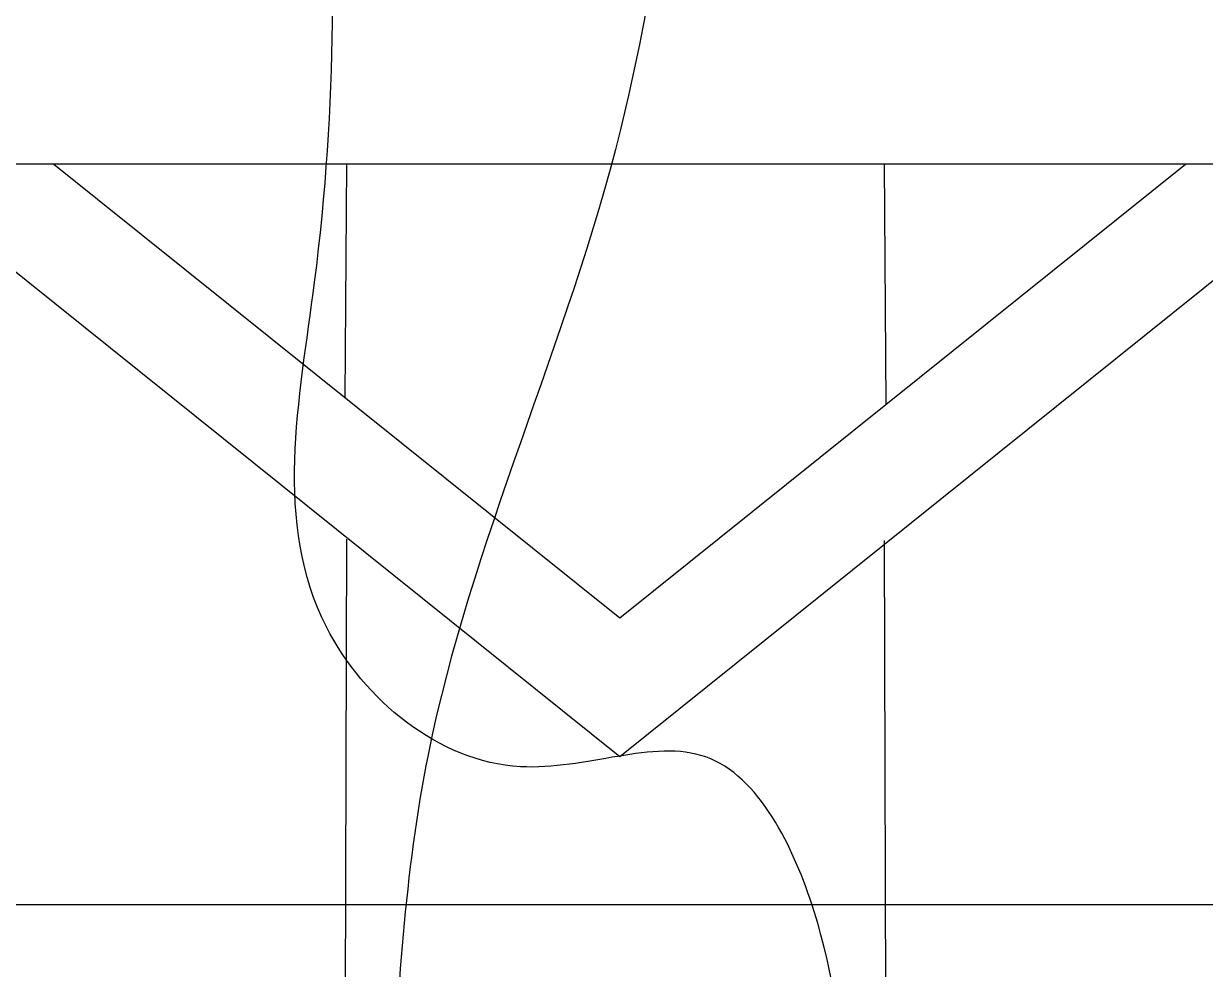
# Model space of a CAD drawing. Header units: millimetres. Extents: x 168 to 392, y 127 to 255.
# Drawn here: x 169.825 to 170.608, y 229.996 to 230.622 of the extents above; entities that cross this region are included whole.
import ezdxf

# ---------------------------------------------------------------- set-up
doc = ezdxf.new("R2010")
doc.units = ezdxf.units.MM
doc.layers.add('Equipos', color=20, linetype='Continuous', lineweight=13)
doc.layers.add('Poste', color=252, linetype='Continuous', lineweight=25)
doc.layers.add('RE80', color=2, linetype='Continuous')

msp = doc.modelspace()

# ---------------------------------------------------------------- linework, layer by layer
msp.add_line((169.50659, 230.0391), (170.88466, 230.0391))
at = {"layer": 'Equipos', "lineweight": -2}
for p, q in [((171.26861, 230.52942), (169.17198, 230.52942)), ((170.2203, 230.137), (169.73062, 230.52942)), ((169.84535, 230.52942), (170.2203, 230.22894)), ((170.70997, 230.52942), (170.2203, 230.137)), ((170.2203, 230.22894), (170.59524, 230.52942))]:
    msp.add_line(p, q, dxfattribs=at)
at = {"layer": 'Poste'}
for p, q in [((170.03926, 230.52942), (170.03827, 230.37482)), ((170.39548, 230.52942), (170.39656, 230.3702)), ((170.03926, 230.28108), (170.03827, 229.92093)), ((170.39548, 230.2801), (170.39656, 229.92093))]:
    msp.add_line(p, q, dxfattribs=at)
at = {"layer": 'RE80', "color": 6}
msp.add_open_spline([(170.37088, 229.91628), (170.36657, 229.95463), (170.3578, 230.03281), (170.28952, 230.1705), (170.13882, 230.10091), (169.97864, 230.23564), (170.06096, 230.62021), (169.93089, 231.33288), (170.19768, 232.58927), (169.52113, 232.64292), (169.5316, 232.7214), (169.54108, 232.75152)], degree=3, knots=[0, 0, 0, 0, 0.993956, 2.026489, 3.042886, 4.341177, 6.229938, 11.950364, 24.478557, 25.85204, 26.558971, 26.558971, 26.558971, 26.558971], dxfattribs=at)
msp.add_spline([(170.98285, 231.23404), (170.83891, 231.26151), (170.53623, 231.15584), (170.3097, 230.90588), (170.22081, 230.55222), (170.09335, 230.13834), (170.0687, 229.89837)], degree=3, dxfattribs=at)

doc.saveas('drawing.dxf')
